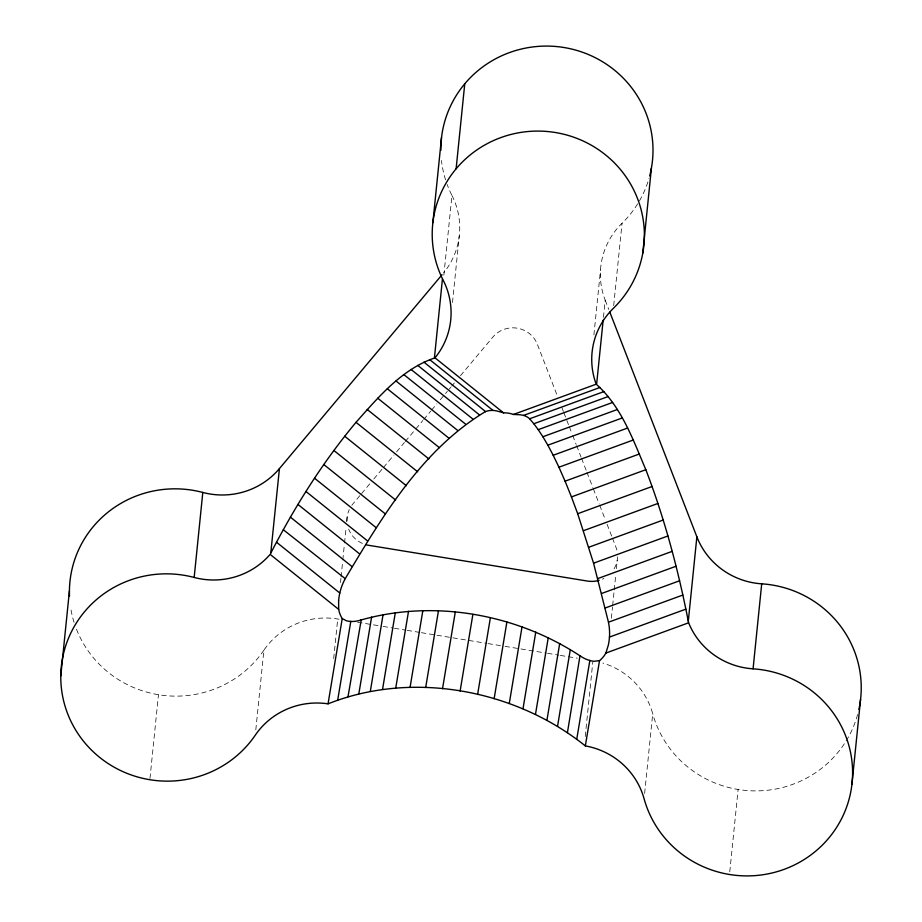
<?xml version="1.0" encoding="UTF-8"?>
<svg xmlns="http://www.w3.org/2000/svg" width="922" height="922" viewBox="0 0 922 922"><rect width="100%" height="100%" fill="white"/><g stroke="black" fill="none" stroke-linecap="round" stroke-linejoin="round"><path stroke-width="0.69" stroke-dasharray="4.61 3.46" d="M149.975 778.399L158.469 694.715M255.809 729.878L263.899 650.183A74.279 72.538 5.8 0 1 337.706 619.008L340.541 619.469M341.082 576.976L342.661 561.383M342.811 559.965L344.39 544.372M344.54 542.954L346.119 527.361M346.695 521.691L347.271 516.02M333.683 658.573L334.225 653.295M334.49 650.655L337.706 619.008M443.851 275.159L451.953 195.464A106.111 103.633 5.8 0 1 447.158 184.492M452.495 302.485L459.26 235.894M593.895 334.963L600.522 269.789M603.449 317.329L605.189 300.157A74.279 72.538 5.8 0 1 622.039 223.274A106.111 103.633 5.8 0 0 648.984 178.476M613.683 305.62L622.039 223.274M585.228 736.563L592.788 662.157M611.355 618.282L612.508 606.941M612.646 605.524L614.087 591.348M614.236 589.93L615.815 574.337M616.392 568.667L617.256 560.161M644.616 793.439L652.718 713.743A74.279 72.538 5.8 0 0 602.907 663.056M729.763 871.832L738.119 789.486M340.506 582.6L340.933 578.394M359.81 495.702L352.803 504.046A26.047 25.436 5.8 0 0 351.812 505.314M361.562 493.604L370.31 483.174M373.813 479.002L382.572 468.56M383.448 467.523L393.948 454.995M396.575 451.872L404.447 442.479M405.323 441.431L414.082 431M415.834 428.914L422.841 420.57M423.717 419.522L430.712 411.177M431.588 410.129L436.844 403.871M440.347 399.699L447.343 391.343M449.095 389.257L450.846 387.171M451.722 386.134L454.35 382.999M460.481 375.692L492.867 337.083A26.047 25.436 5.8 0 1 537.388 344.367L557.015 395.042M357.552 622.246L381.662 626.188M383.079 626.418L393.003 628.043M394.42 628.274L405.761 630.129M407.178 630.36L419.948 632.446M421.366 632.676L435.541 635.004M436.959 635.235L486.586 643.349M488.003 643.579L503.608 646.126M505.026 646.357L546.135 653.076M547.553 653.318L558.905 655.162M560.322 655.404L577.333 658.181M605.189 300.157L608.82 309.515M561.924 407.708L563.388 411.512M563.884 412.779L565.843 417.839M566.823 420.374L568.793 425.445M569.277 426.713L571.732 433.04M572.712 435.576L576.146 444.439M576.642 445.706L581.056 457.116M581.552 458.384L586.461 471.05M586.945 472.318L592.834 487.519M593.33 488.787L599.219 503.988M599.703 505.256L605.109 519.19M607.068 524.249L611.978 536.927M612.462 538.183L615.896 547.057A26.047 25.436 5.8 0 1 617.21 551.759M857.621 714.504A106.111 103.633 5.8 0 1 755.245 790.903A106.111 103.633 5.8 0 1 652.718 713.743M445.58 179.894A106.111 103.633 5.8 0 1 441.465 160.474M451.953 195.464A74.279 72.538 5.8 0 1 443.782 272.67M263.899 650.183A106.111 103.633 5.8 0 1 163.597 695.43A106.111 103.633 5.8 0 1 76.238 628.62M74.048 622.338A106.111 103.633 5.8 0 1 70.498 606.768M617.579 556.784A26.047 25.436 5.8 0 1 612.715 570.879M603.945 578.394A26.047 25.436 5.8 0 1 602.389 579.154M362.392 543.427A26.047 25.436 5.8 0 1 348.631 529.136M346.96 521.103A26.047 25.436 5.8 0 1 349.277 509.566"/><path stroke-width="1.38" d="M338.616 600.833L338.674 609.384A26.047 25.436 5.8 0 0 342.235 618.57L328.036 703.843A74.279 72.538 5.8 0 0 255.267 735.191A106.111 103.633 5.8 0 1 118.143 769.34A106.111 103.633 5.8 0 1 67.905 639.672A106.111 103.633 5.8 0 1 194.173 577.46A74.279 72.538 5.8 0 0 270.134 554.376L338.674 609.384M60.783 675.93L69.415 590.921M194.173 577.46L202.805 492.452A74.279 72.538 5.8 0 0 279.435 468.583L442.053 274.733M270.768 553.177L279.435 468.583M432.867 222.709L441.5 137.701M442.445 278.917L434.412 358.047C401.646 369.33 378.343 397.267 356.007 422.322C322.608 462.348 294.752 506.731 270.861 553.004M456.125 168.795L464.757 83.787M328.105 703.82C412.48 670.225 515.133 689.564 585.332 745.91A74.279 72.538 5.8 0 1 644.086 798.752A106.111 103.633 5.8 0 0 762.874 874.748A106.111 103.633 5.8 0 0 852.481 767.934A106.111 103.633 5.8 0 0 753.078 668.83A74.279 72.538 5.8 0 1 688.619 622.799L688.319 621.336C678.189 569.784 664.704 518.786 645.838 469.701C633.057 439.748 621.486 406.844 596.592 384.543L603.161 320.188M642.772 253.193L651.405 168.184M688.296 621.244L696.871 536.823L609.857 312.189M753.078 668.83L761.71 583.822A74.279 72.538 5.8 0 1 696.871 536.823M851.928 784.276L860.572 699.279M337.683 700.144L350.798 621.382A145.169 48.566 -76.1 0 1 346.315 620.725L342.235 618.57M348.009 696.744L361.217 619.941C434.481 599.208 516.458 614.121 579.8 655.68L579.926 655.761M358.842 693.782L371.612 617.106M370.321 691.281L383.079 614.605M382.561 689.31L395.331 612.634M395.757 687.95L408.527 611.274M410.083 687.293L422.852 610.618M425.687 687.512L438.457 610.837M442.525 688.734L455.284 612.058M460.113 691.074L472.882 614.398M477.608 694.473L490.377 617.798M494.134 698.692L506.893 622.016M509.267 703.509L522.036 626.833M523.005 708.753L535.763 632.077M535.486 714.319L548.256 637.644M546.942 720.163L559.712 643.487M557.545 726.259L570.303 649.584M567.433 732.621L579.996 655.807M576.746 739.225L589.85 660.463A158.838 62.615 -85.9 0 1 580.203 655.899L580.18 655.922M585.332 745.91L599.531 660.636A26.047 25.436 5.8 0 0 605.881 653.064L608.382 644.927A145.169 76.48 -23.5 0 0 609.442 637.102L685.864 609.142M485.283 411.708C421.907 449.89 382.227 516.608 345.22 578.659L283.308 529.724M513.462 414.462L596.188 384.197A74.279 72.538 5.8 0 1 613.407 308.282A106.111 103.633 5.8 0 0 620.886 170.074A106.111 103.633 5.8 0 0 481.042 147.209A106.111 103.633 5.8 0 0 443.309 280.472A74.279 72.538 5.8 0 1 435.011 357.84L503.539 412.849A26.047 25.436 5.8 0 1 513.462 414.462L519.801 414.739A147.889 24.744 -19.2 0 1 523.581 415.419L599.992 387.459M604.025 391.562L529.631 418.784A158.838 32.558 -18.9 0 0 523.604 415.407M529.804 418.991L533.826 423.74L608.22 396.518M533.826 423.74L538.229 429.664L612.623 402.453M538.229 429.664L542.885 436.751L617.279 409.529M542.885 436.751L547.852 445.199L622.235 417.977M547.852 445.199L553.188 455.261L627.582 428.038M553.188 455.261L558.939 467.212L633.333 439.99M558.939 467.212L565.082 481.18L639.476 453.958M565.082 481.18L571.444 496.923L645.838 469.701M608.324 621.682L593.561 563.192L577.691 513.715L652.085 486.493M583.522 530.68L657.916 503.458M588.812 547.23L663.206 520.02M593.561 563.192L667.943 535.97M597.813 578.567L672.207 551.344M601.674 593.457L676.068 566.235M605.201 607.99L679.595 580.768M682.845 595.047L608.439 622.223A158.838 88.777 -23.8 0 1 609.488 637.09M605.881 653.064L688.619 622.799M599.531 660.636L594.022 661.281A147.889 53.176 -85.4 0 1 589.85 660.463M360.767 620.068L360.802 620.057A158.838 58.708 -75.5 0 1 350.786 621.416M503.539 412.849L497.085 411.028A147.889 26.6 37.5 0 0 492.993 410.428A158.838 34.506 37.2 0 0 485.571 411.604M429.698 359.626L492.993 410.417M423.913 362.115L485.548 411.581M417.747 365.377L479.371 414.831M411.108 369.503L472.732 418.957M403.917 374.655L465.541 424.108M396.034 380.993L457.658 430.447M387.344 388.773L448.968 438.227M377.732 398.212L439.356 447.666M367.198 409.449L428.822 458.902M356.007 422.322L417.631 471.776M344.713 436.244L406.337 485.698M333.879 450.478L395.503 499.943M323.795 464.527L385.419 513.98M314.506 478.184L376.13 527.649M305.92 491.461L367.544 540.914M297.933 504.415L359.557 553.868M290.418 517.15L352.054 566.604M276.508 542.217L339.803 593.019A145.169 74.659 42.9 0 0 338.605 600.821M571.444 496.923L577.691 513.715M761.71 583.822A106.111 103.633 5.8 0 1 858.878 709.444M440.854 150.39A106.111 103.633 5.8 0 1 559.608 46.884A106.111 103.633 5.8 0 1 649.687 175.929M69.496 596.2A106.111 103.633 5.8 0 1 202.805 492.452M599.139 580.341A26.047 25.436 5.8 0 1 587.372 581.056L368.8 545.328A26.047 25.436 5.8 0 1 365.573 544.591M339.78 593.007A158.838 86.818 43.2 0 1 344.966 579.2"/></g></svg>
